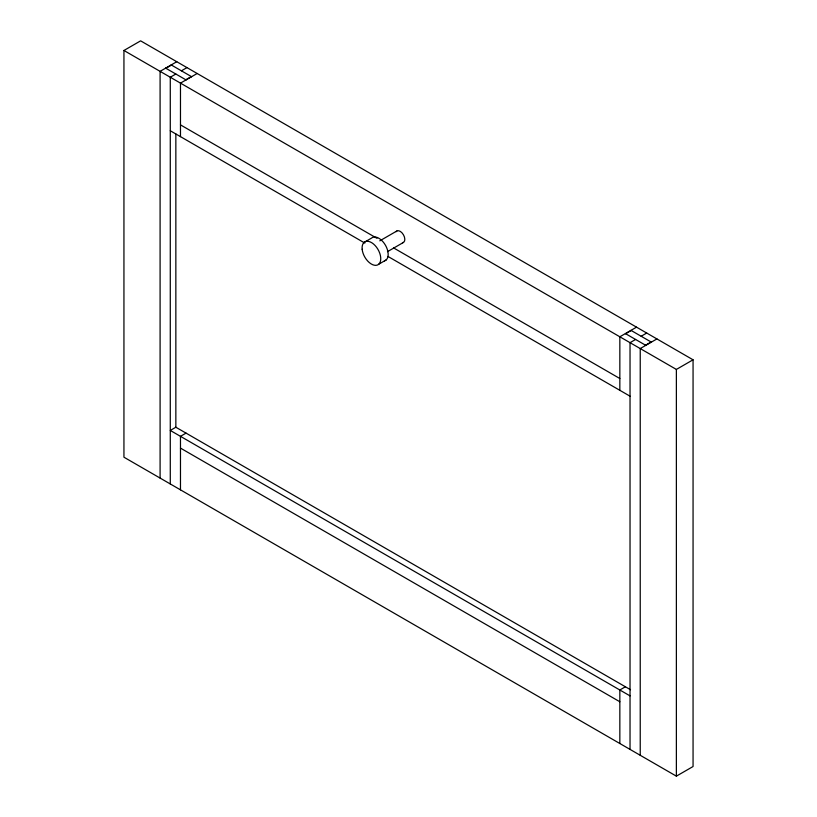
<?xml version="1.0" encoding="UTF-8"?>
<svg xmlns="http://www.w3.org/2000/svg" width="817" height="817" viewBox="0 0 817 817"><rect width="100%" height="100%" fill="white"/><g stroke="black" fill="none" stroke-linecap="round" stroke-linejoin="round"><path stroke-width="1.23" d="M123.939 50.48L140.626 40.85L693.061 359.797L693.061 766.52L676.374 776.15L123.939 457.203L123.939 50.48L676.374 369.427L693.061 359.797M176.768 61.724L160.091 71.355L160.091 478.068M165.882 68.281L171.437 65.064M175.849 74.03L170.283 77.237L170.283 483.96M181.405 70.813L186.97 67.607M185.806 79.78L191.372 76.573M197.163 73.489L180.475 83.13L180.475 136.643M364.065 242.414L371.48 238.135A13.205 7.629 60 0 1 385.501 245.314A13.205 7.629 60 0 1 384.45 260.878M379.803 240.841L396.858 230.997M387.472 251.667L403.455 242.435M378.782 264.197L386.196 259.918M186.041 433.122L180.475 436.329L180.475 489.843M636.525 327.157L619.837 336.788L619.837 390.301M625.628 333.714L631.194 330.497M635.595 339.463L630.03 342.67L630.03 749.393M641.151 336.257L646.717 333.04M645.563 345.213L651.118 342.006M656.909 338.932L640.232 348.563L640.232 755.276M625.393 686.78L619.837 689.987L619.837 743.511M171.213 64.931L191.607 76.706M630.959 330.364L651.353 342.139M165.647 68.138L186.041 79.913M625.393 333.581L645.787 345.346M180.475 124.868L376.974 238.319M393.539 247.878L619.837 378.526M170.283 130.751L364.831 243.078M388.014 256.467L630.03 396.194M630.499 689.722L175.849 427.23L170.283 430.447L630.03 695.88M180.475 448.104L619.837 701.762M676.374 369.427L676.374 776.15M175.849 133.957L175.849 427.199M396.112 231.681A6.607 3.809 60 0 1 403.455 234.806A6.607 3.809 60 0 1 402.495 242.731M362.156 249.256A13.205 7.629 60 0 0 377.035 265.157A13.205 7.629 60 0 0 375.074 245.488A13.205 7.629 60 0 0 362.156 249.256"/></g></svg>
